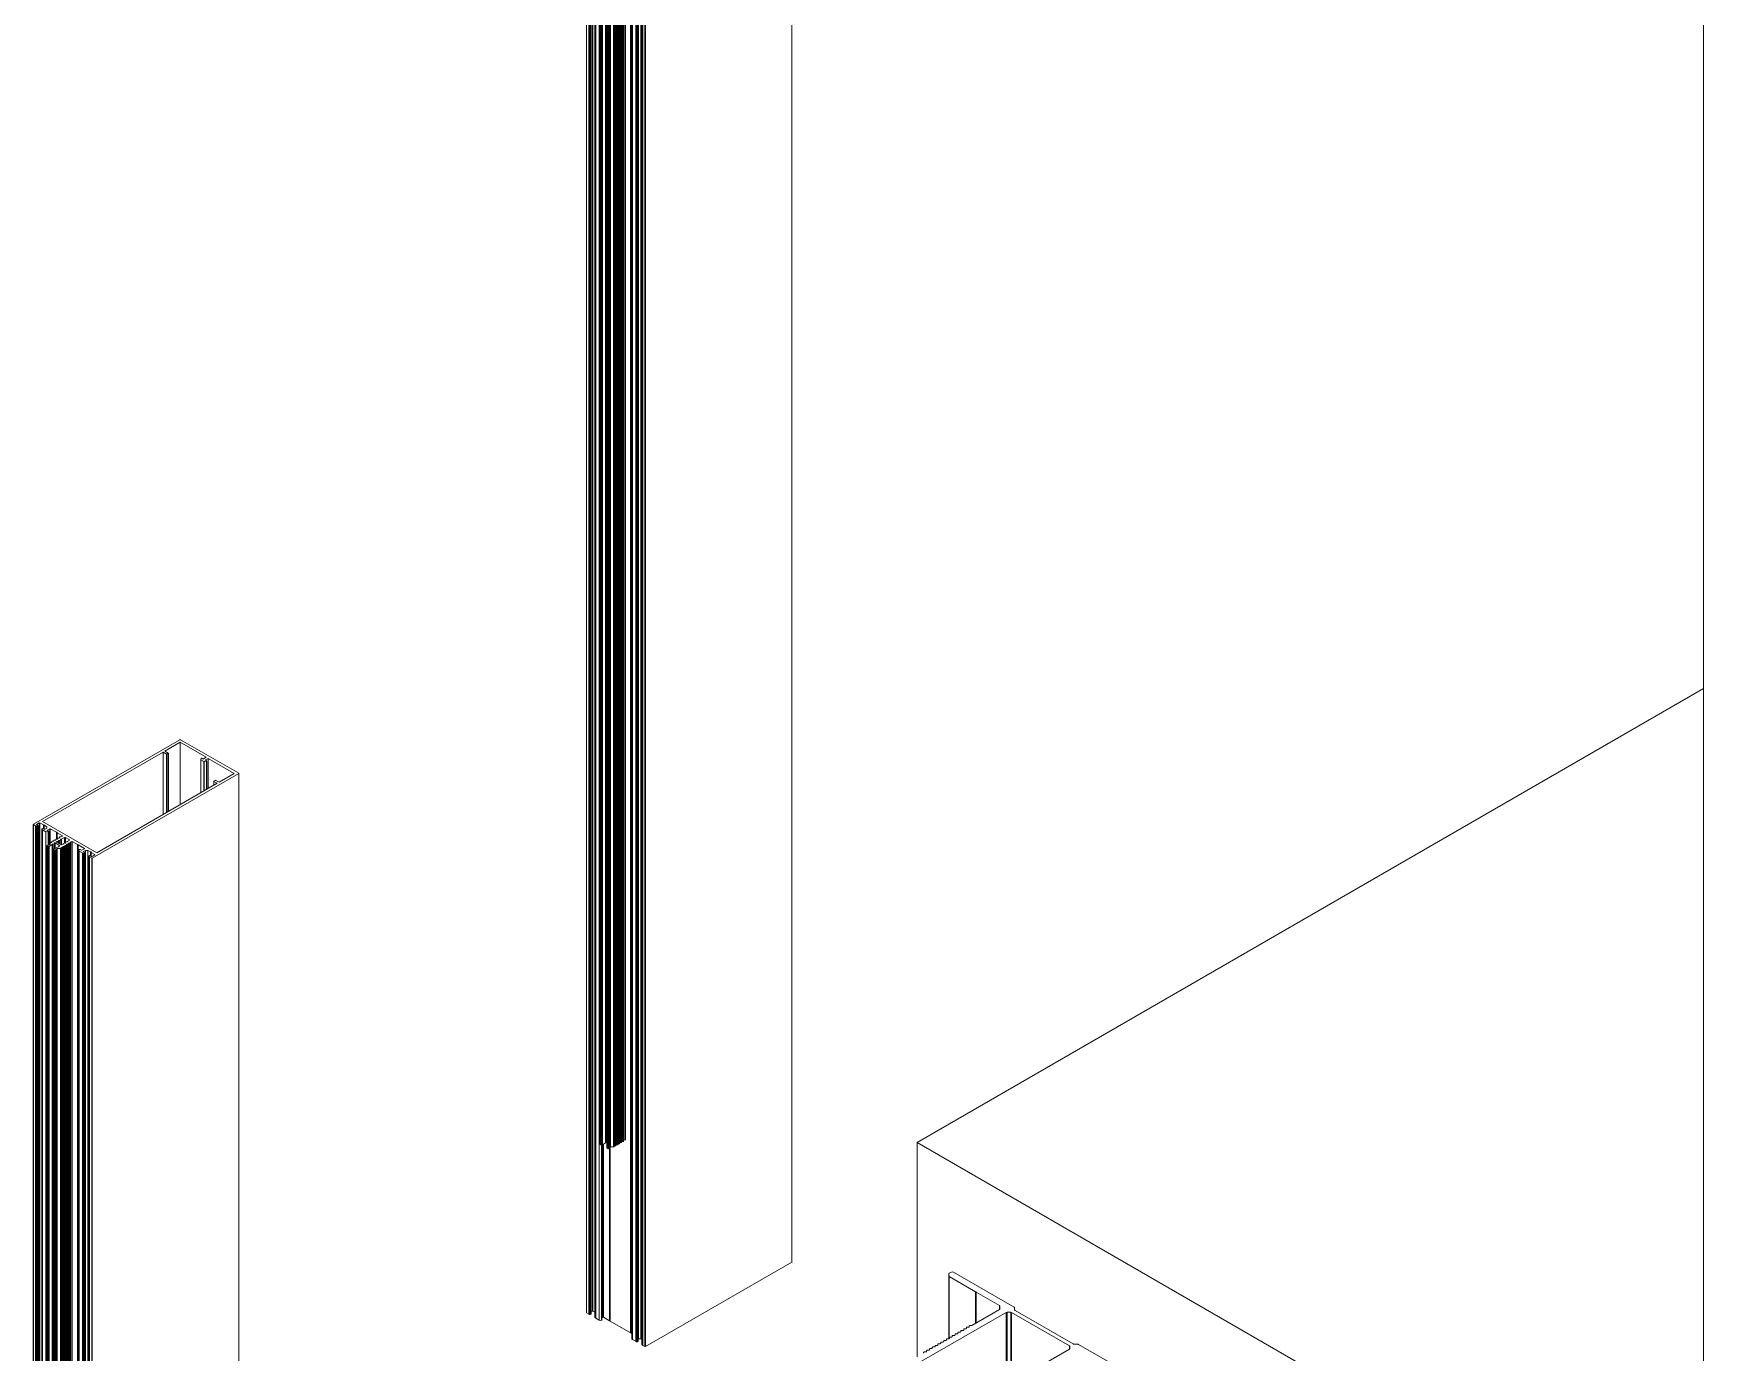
# Model space of a CAD drawing. Header units: millimetres. Extents: x 39 to 459, y 26 to 647.
# Drawn here: x 56.08 to 71.14, y 226.68 to 238.58 of the extents above; entities that cross this region are included whole.
import ezdxf

# ---------------------------------------------------------------- set-up
doc = ezdxf.new("R2010")
doc.units = ezdxf.units.MM
doc.layers.add('ANTET', color=7, linetype='Continuous')

# ---------------------------------------------------------------- blocks, each defined once
blk = doc.blocks.new('Griyaj Montajı')
at = {"color": 7, "linetype": 'Continuous', "lineweight": 15}
for p, q in [((11045.875, 2119.191), (11045.875, 2143.932)), ((11045.875, 2143.931), (11045.875, 2119.19)), ((11044.022, 2143.473), (11044.022, 2118.732)), ((11044.023, 2143.472), (11044.023, 2118.731)), ((11044.042, 2143.461), (11044.042, 2118.72)), ((11044.042, 2143.461), (11044.042, 2118.72)), ((11044.05, 2143.457), (11044.05, 2118.716)), ((11044.056, 2143.457), (11044.056, 2118.716)), ((11044.063, 2143.461), (11044.063, 2118.72)), ((11044.064, 2118.721), (11044.064, 2143.462)), ((11044.076, 2143.488), (11044.076, 2118.747)), ((11044.08, 2143.488), (11044.08, 2118.747)), ((11044.097, 2143.431), (11044.097, 2118.689)), ((11044.098, 2143.429), (11044.098, 2118.688)), ((11044.105, 2143.424), (11044.105, 2118.683)), ((11044.105, 2143.424), (11044.105, 2118.683)), ((11044.135, 2143.407), (11044.135, 2118.666)), ((11044.142, 2143.281), (11044.142, 2120.255)), ((11044.143, 2143.28), (11044.143, 2120.254)), ((11044.152, 2143.275), (11044.152, 2120.248)), ((11044.154, 2143.274), (11044.154, 2120.248)), ((11044.163, 2143.274), (11044.163, 2120.248)), ((11044.165, 2143.275), (11044.165, 2120.248)), ((11044.192, 2143.291), (11044.192, 2120.264)), ((11044.199, 2143.294), (11044.199, 2120.268)), ((11044.206, 2143.244), (11044.206, 2120.218)), ((11044.207, 2143.243), (11044.207, 2120.216)), ((11044.217, 2143.237), (11044.217, 2120.211)), ((11044.221, 2143.237), (11044.221, 2120.211)), ((11044.227, 2143.241), (11044.227, 2120.215)), ((11044.228, 2120.216), (11044.228, 2143.242)), ((11044.235, 2143.254), (11044.235, 2120.227)), ((11044.237, 2143.254), (11044.237, 2120.228)), ((11044.266, 2143.254), (11044.266, 2120.228)), ((11044.27, 2143.257), (11044.27, 2120.231)), ((11044.275, 2143.264), (11044.275, 2120.238)), ((11044.283, 2143.264), (11044.283, 2120.238)), ((11044.287, 2143.267), (11044.287, 2120.24)), ((11044.292, 2143.274), (11044.292, 2120.248)), ((11044.3, 2143.274), (11044.3, 2120.248)), ((11044.304, 2143.277), (11044.304, 2120.25)), ((11044.309, 2143.284), (11044.309, 2120.257)), ((11044.317, 2143.284), (11044.317, 2120.257)), ((11044.321, 2143.286), (11044.321, 2120.26)), ((11044.326, 2143.294), (11044.326, 2120.267)), ((11044.334, 2143.294), (11044.334, 2120.267)), ((11044.338, 2143.296), (11044.338, 2120.27)), ((11044.343, 2143.303), (11044.343, 2120.277)), ((11044.351, 2143.303), (11044.351, 2120.277)), ((11044.355, 2143.306), (11044.355, 2120.28)), ((11044.356, 2143.312), (11044.356, 2120.285)), ((11044.368, 2143.319), (11044.368, 2120.292)), ((11044.373, 2143.319), (11044.373, 2120.292)), ((11044.42, 2143.291), (11044.42, 2118.55)), ((11044.427, 2143.288), (11044.427, 2118.546)), ((11044.432, 2143.239), (11044.432, 2118.498)), ((11044.492, 2143.238), (11044.492, 2118.497)), ((11044.513, 2143.238), (11044.513, 2118.497)), ((11044.436, 2143.233), (11044.436, 2118.492)), ((11044.466, 2143.216), (11044.466, 2118.475)), ((11044.466, 2143.216), (11044.466, 2118.475)), ((11044.474, 2143.212), (11044.474, 2118.471)), ((11044.481, 2143.212), (11044.481, 2118.471)), ((11044.487, 2143.216), (11044.487, 2118.475)), ((11044.488, 2118.476), (11044.488, 2143.217)), ((11044.522, 2143.186), (11044.522, 2118.445)), ((11044.523, 2143.184), (11044.523, 2118.443)), ((11044.53, 2143.179), (11044.53, 2118.438)), ((11044.53, 2143.179), (11044.53, 2118.438)), ((11044.549, 2143.168), (11044.549, 2118.427)), ((11044.553, 2143.168), (11044.553, 2118.427)), ((11054.098, 2137.656), (11054.098, 2112.915)), ((11047.004, 2120.268), (11054.098, 2124.363)), ((11040.355, 2123.902), (11039.033, 2123.14)), ((11040.357, 2123.879), (11040.219, 2123.8)), ((11040.592, 2123.744), (11040.357, 2123.879)), ((11040.357, 2123.879), (11040.357, 2123.316)), ((11040.885, 2123.599), (11040.359, 2123.902)), ((11040.203, 2123.79), (11039.116, 2123.163)), ((11040.233, 2123.773), (11040.203, 2123.79)), ((11040.203, 2123.79), (11040.203, 2123.227)), ((11040.219, 2123.8), (11040.249, 2123.782)), ((11040.249, 2123.78), (11040.237, 2123.773)), ((11040.25, 2123.254), (11040.25, 2123.781)), ((11040.543, 2123.722), (11040.547, 2123.734)), ((11040.543, 2123.721), (11040.543, 2123.423)), ((11040.569, 2123.705), (11040.544, 2123.72)), ((11040.552, 2123.735), (11040.562, 2123.728)), ((11040.567, 2123.728), (11040.592, 2123.744)), ((11040.593, 2123.707), (11040.572, 2123.705)), ((11040.61, 2123.733), (11040.584, 2123.719)), ((11040.584, 2123.716), (11040.595, 2123.71)), ((11040.596, 2123.454), (11040.596, 2123.709)), ((11040.845, 2123.598), (11040.61, 2123.733)), ((11040.61, 2123.733), (11040.61, 2123.462)), ((11039.564, 2122.833), (11040.885, 2123.596)), ((11039.604, 2122.881), (11040.691, 2123.509)), ((11040.661, 2123.528), (11040.673, 2123.535)), ((11040.661, 2123.527), (11040.661, 2123.491)), ((11040.691, 2123.509), (11040.661, 2123.526)), ((11040.677, 2123.535), (11040.707, 2123.518)), ((11040.707, 2123.518), (11040.845, 2123.598)), ((11040.885, 2123.596), (11040.885, 2101.305)), ((11040.886, 2101.306), (11040.886, 2123.598)), ((11039.032, 2123.138), (11039.032, 2100.847)), ((11039.033, 2123.137), (11039.052, 2123.126)), ((11039.033, 2123.137), (11039.033, 2100.846)), ((11039.052, 2123.126), (11039.052, 2100.835)), ((11039.053, 2123.126), (11039.061, 2123.122)), ((11039.053, 2123.126), (11039.053, 2100.834)), ((11039.061, 2123.138), (11039.086, 2123.153)), ((11039.074, 2123.129), (11039.061, 2123.136)), ((11039.061, 2123.122), (11039.061, 2100.83)), ((11039.067, 2123.122), (11039.074, 2123.126)), ((11039.067, 2123.122), (11039.067, 2100.831)), ((11039.074, 2123.126), (11039.074, 2100.835)), ((11039.075, 2100.836), (11039.075, 2123.127)), ((11039.086, 2123.153), (11039.086, 2100.861)), ((11039.091, 2123.153), (11039.124, 2123.134)), ((11039.091, 2123.153), (11039.091, 2100.861)), ((11039.108, 2123.096), (11039.108, 2100.804)), ((11039.116, 2123.102), (11039.109, 2123.098)), ((11039.109, 2123.094), (11039.116, 2123.089)), ((11039.109, 2123.094), (11039.109, 2100.803)), ((11039.116, 2123.163), (11039.604, 2122.881)), ((11039.116, 2123.089), (11039.146, 2123.072)), ((11039.116, 2123.089), (11039.116, 2100.798)), ((11039.116, 2123.089), (11039.116, 2100.798)), ((11039.133, 2123.094), (11039.12, 2123.102)), ((11039.124, 2123.134), (11039.13, 2123.134)), ((11039.124, 2123.134), (11039.124, 2123.1)), ((11039.13, 2123.134), (11039.13, 2123.13)), ((11039.13, 2123.13), (11039.154, 2123.116)), ((11039.13, 2123.13), (11039.13, 2123.096)), ((11039.154, 2123.104), (11039.137, 2123.094)), ((11039.146, 2123.072), (11039.146, 2100.781)), ((11039.154, 2123.116), (11039.154, 2123.104)), ((11039.159, 2123.086), (11039.181, 2123.099)), ((11039.17, 2123.076), (11039.159, 2123.083)), ((11039.167, 2123.072), (11039.17, 2123.074)), ((11039.171, 2122.95), (11039.171, 2123.075)), ((11039.185, 2123.099), (11039.24, 2123.067)), ((11039.24, 2123.067), (11039.247, 2123.067)), ((11039.24, 2123.067), (11039.24, 2123.006)), ((11039.247, 2123.067), (11039.247, 2123.063)), ((11039.247, 2123.063), (11039.294, 2123.035)), ((11039.247, 2123.063), (11039.247, 2123.006)), ((11039.152, 2122.947), (11039.152, 2100.655)), ((11039.16, 2122.952), (11039.153, 2122.948)), ((11039.153, 2122.945), (11039.163, 2122.94)), ((11039.153, 2122.945), (11039.153, 2100.654)), ((11039.163, 2122.94), (11039.163, 2100.648)), ((11039.167, 2122.95), (11039.164, 2122.952)), ((11039.165, 2122.939), (11039.173, 2122.939)), ((11039.165, 2122.939), (11039.165, 2100.648)), ((11039.182, 2122.956), (11039.171, 2122.95)), ((11039.173, 2122.939), (11039.173, 2100.648)), ((11039.175, 2122.94), (11039.203, 2122.956)), ((11039.175, 2122.94), (11039.175, 2100.648)), ((11039.183, 2122.974), (11039.183, 2122.957)), ((11039.195, 2122.976), (11039.187, 2122.976)), ((11039.2, 2122.983), (11039.2, 2122.979)), ((11039.201, 2122.961), (11039.21, 2122.96)), ((11039.203, 2122.956), (11039.201, 2122.961)), ((11039.203, 2122.956), (11039.203, 2100.664)), ((11039.212, 2122.986), (11039.204, 2122.986)), ((11039.21, 2122.96), (11039.222, 2122.967)), ((11039.21, 2122.96), (11039.21, 2100.668)), ((11039.217, 2122.993), (11039.217, 2122.989)), ((11039.217, 2122.914), (11039.217, 2122.909)), ((11039.217, 2122.909), (11039.217, 2100.618)), ((11039.255, 2122.937), (11039.218, 2122.915)), ((11039.218, 2122.908), (11039.227, 2122.903)), ((11039.218, 2122.908), (11039.218, 2100.617)), ((11039.22, 2122.972), (11039.229, 2122.971)), ((11039.222, 2122.967), (11039.22, 2122.972)), ((11039.229, 2122.996), (11039.221, 2122.996)), ((11039.222, 2122.967), (11039.222, 2122.918)), ((11039.227, 2122.903), (11039.227, 2100.611)), ((11039.229, 2122.971), (11039.271, 2122.946)), ((11039.229, 2122.971), (11039.229, 2122.922)), ((11039.232, 2122.903), (11039.238, 2122.906)), ((11039.232, 2122.903), (11039.232, 2100.611)), ((11039.234, 2123.003), (11039.234, 2122.998)), ((11039.235, 2122.913), (11039.245, 2122.919)), ((11039.238, 2122.909), (11039.235, 2122.911)), ((11039.246, 2123.006), (11039.238, 2123.006)), ((11039.238, 2122.906), (11039.238, 2100.615)), ((11039.248, 2122.982), (11039.239, 2122.983)), ((11039.239, 2122.983), (11039.241, 2122.978)), ((11039.239, 2100.616), (11039.239, 2122.907)), ((11039.241, 2122.978), (11039.283, 2122.953)), ((11039.245, 2122.919), (11039.245, 2100.628)), ((11039.26, 2122.989), (11039.248, 2122.982)), ((11039.248, 2122.982), (11039.248, 2122.974)), ((11039.248, 2122.92), (11039.276, 2122.92)), ((11039.248, 2122.92), (11039.248, 2100.628)), ((11039.251, 2123.013), (11039.251, 2123.008)), ((11039.263, 2123.015), (11039.255, 2123.015)), ((11039.264, 2122.936), (11039.255, 2122.937)), ((11039.267, 2122.993), (11039.258, 2122.994)), ((11039.258, 2122.994), (11039.26, 2122.989)), ((11039.26, 2122.989), (11039.26, 2122.967)), ((11039.271, 2122.946), (11039.262, 2122.941)), ((11039.262, 2122.941), (11039.264, 2122.936)), ((11039.262, 2122.941), (11039.262, 2122.936)), ((11039.279, 2123), (11039.267, 2122.993)), ((11039.267, 2122.993), (11039.267, 2122.963)), ((11039.268, 2123.023), (11039.268, 2123.018)), ((11039.28, 2123.025), (11039.272, 2123.025)), ((11039.276, 2122.92), (11039.276, 2100.628)), ((11039.286, 2123.004), (11039.277, 2123.005)), ((11039.277, 2123.005), (11039.279, 2123)), ((11039.279, 2123), (11039.279, 2122.956)), ((11039.281, 2122.922), (11039.281, 2122.927)), ((11039.281, 2122.922), (11039.281, 2100.631)), ((11039.294, 2123.033), (11039.282, 2123.026)), ((11039.283, 2122.953), (11039.293, 2122.959)), ((11039.285, 2122.929), (11039.293, 2122.929)), ((11039.285, 2122.929), (11039.285, 2100.638)), ((11039.312, 2123.019), (11039.286, 2123.004)), ((11039.286, 2123.004), (11039.286, 2122.955)), ((11039.293, 2122.959), (11039.302, 2122.958)), ((11039.293, 2122.929), (11039.293, 2100.638)), ((11039.298, 2122.932), (11039.298, 2122.937)), ((11039.298, 2122.932), (11039.298, 2100.64)), ((11039.3, 2122.963), (11039.312, 2122.97)), ((11039.302, 2122.958), (11039.3, 2122.963)), ((11039.3, 2122.963), (11039.3, 2122.958)), ((11039.302, 2122.939), (11039.31, 2122.939)), ((11039.302, 2122.939), (11039.302, 2100.648)), ((11039.31, 2122.939), (11039.31, 2100.648)), ((11039.312, 2122.97), (11039.321, 2122.969)), ((11039.315, 2122.942), (11039.315, 2122.946)), ((11039.315, 2122.942), (11039.315, 2100.65)), ((11039.319, 2122.974), (11039.331, 2122.981)), ((11039.321, 2122.969), (11039.319, 2122.974)), ((11039.319, 2122.974), (11039.319, 2122.969)), ((11039.319, 2122.949), (11039.327, 2122.949)), ((11039.319, 2122.949), (11039.319, 2100.657)), ((11039.355, 2123.001), (11039.323, 2123.019)), ((11039.327, 2122.949), (11039.327, 2100.657)), ((11039.331, 2122.981), (11039.34, 2122.98)), ((11039.332, 2122.952), (11039.332, 2122.956)), ((11039.332, 2122.952), (11039.332, 2100.66)), ((11039.336, 2122.959), (11039.344, 2122.959)), ((11039.336, 2122.959), (11039.336, 2100.667)), ((11039.338, 2122.985), (11039.355, 2122.994)), ((11039.34, 2122.98), (11039.338, 2122.985)), ((11039.338, 2122.985), (11039.338, 2122.98)), ((11039.344, 2122.959), (11039.344, 2100.667)), ((11039.349, 2122.961), (11039.349, 2122.966)), ((11039.349, 2122.961), (11039.349, 2100.67)), ((11039.353, 2122.969), (11039.361, 2122.969)), ((11039.353, 2122.969), (11039.353, 2100.677)), ((11039.361, 2122.969), (11039.361, 2100.677)), ((11039.366, 2122.971), (11039.366, 2122.976)), ((11039.366, 2122.971), (11039.366, 2100.68)), ((11039.367, 2122.977), (11039.379, 2122.984)), ((11039.367, 2122.977), (11039.367, 2100.685)), ((11039.379, 2122.984), (11039.379, 2100.692)), ((11039.383, 2122.984), (11039.431, 2122.956)), ((11039.383, 2122.984), (11039.383, 2100.692)), ((11039.431, 2122.956), (11039.437, 2122.956)), ((11039.431, 2122.956), (11039.431, 2100.665)), ((11039.437, 2122.956), (11039.437, 2122.953)), ((11039.437, 2122.953), (11039.493, 2122.921)), ((11039.437, 2122.953), (11039.437, 2100.661)), ((11039.443, 2122.904), (11039.443, 2100.613)), ((11039.45, 2122.912), (11039.447, 2122.911)), ((11039.447, 2122.898), (11039.477, 2122.881)), ((11039.447, 2122.898), (11039.447, 2100.607)), ((11039.466, 2122.906), (11039.454, 2122.912)), ((11039.493, 2122.919), (11039.47, 2122.906)), ((11039.485, 2122.893), (11039.502, 2122.903)), ((11039.502, 2122.903), (11039.523, 2122.903)), ((11039.502, 2122.903), (11039.502, 2100.612)), ((11039.523, 2122.903), (11039.548, 2122.889)), ((11039.523, 2122.903), (11039.523, 2100.612)), ((11039.477, 2122.881), (11039.485, 2122.877)), ((11039.477, 2122.881), (11039.477, 2100.589)), ((11039.477, 2122.881), (11039.477, 2100.59)), ((11039.498, 2122.884), (11039.485, 2122.891)), ((11039.485, 2122.877), (11039.485, 2100.586)), ((11039.491, 2122.877), (11039.498, 2122.881)), ((11039.491, 2122.877), (11039.491, 2100.586)), ((11039.498, 2122.881), (11039.498, 2100.59)), ((11039.499, 2100.591), (11039.499, 2122.882)), ((11039.532, 2122.851), (11039.532, 2100.559)), ((11039.533, 2122.849), (11039.54, 2122.845)), ((11039.533, 2122.849), (11039.533, 2100.558)), ((11039.54, 2122.857), (11039.534, 2122.853)), ((11039.54, 2122.845), (11039.54, 2100.553)), ((11039.54, 2122.844), (11039.559, 2122.833)), ((11039.54, 2122.844), (11039.54, 2100.553)), ((11039.557, 2122.849), (11039.545, 2122.857)), ((11039.548, 2122.889), (11039.554, 2122.889)), ((11039.548, 2122.889), (11039.548, 2122.855)), ((11039.554, 2122.889), (11039.554, 2122.885)), ((11039.554, 2122.885), (11039.587, 2122.866)), ((11039.554, 2122.885), (11039.554, 2122.851)), ((11039.559, 2122.833), (11039.559, 2100.542)), ((11039.587, 2122.864), (11039.562, 2122.849)), ((11039.564, 2122.833), (11039.564, 2100.542)), ((11044.152, 2120.248), (11044.143, 2120.254)), ((11044.154, 2120.248), (11044.163, 2120.248)), ((11044.16, 2118.669), (11044.16, 2120.248)), ((11044.165, 2120.248), (11044.192, 2120.264)), ((11044.192, 2120.269), (11044.199, 2120.268)), ((11044.199, 2120.268), (11044.206, 2120.272)), ((11044.217, 2120.211), (11044.207, 2120.216)), ((11044.221, 2120.211), (11044.227, 2120.215)), ((11044.228, 2120.224), (11044.235, 2120.227)), ((11044.23, 2120.224), (11044.23, 2118.66)), ((11044.236, 2120.228), (11044.236, 2118.657)), ((11044.237, 2120.228), (11044.266, 2120.228)), ((11044.275, 2120.238), (11044.283, 2120.238)), ((11044.292, 2120.248), (11044.3, 2120.248)), ((11044.309, 2120.257), (11044.317, 2120.257)), ((11044.326, 2120.267), (11044.334, 2120.267)), ((11044.343, 2120.277), (11044.351, 2120.277)), ((11044.356, 2120.285), (11044.368, 2120.292)), ((11054.098, 2116.172), (11047.004, 2120.268)), ((11047.004, 2120.268), (11047.004, 2118.334)), ((11044.553, 2118.427), (11045.875, 2119.19)), ((11047.29, 2119.064), (11047.29, 2119.083)), ((11047.29, 2119.064), (11047.29, 2118.498)), ((11047.294, 2119.088), (11047.314, 2119.099)), ((11047.531, 2118.922), (11047.294, 2119.059)), ((11047.881, 2118.782), (11047.331, 2119.099)), ((11047.538, 2118.922), (11047.531, 2118.922)), ((11047.531, 2118.922), (11047.531, 2118.637)), ((11047.538, 2118.922), (11047.538, 2118.918)), ((11047.746, 2118.798), (11047.538, 2118.918)), ((11047.538, 2118.918), (11047.538, 2118.64)), ((11044.023, 2118.731), (11044.042, 2118.72)), ((11044.042, 2118.72), (11044.05, 2118.716)), ((11044.056, 2118.716), (11044.063, 2118.72)), ((11044.064, 2118.74), (11044.076, 2118.747)), ((11044.08, 2118.747), (11044.097, 2118.737)), ((11044.098, 2118.688), (11044.105, 2118.683)), ((11044.105, 2118.683), (11044.135, 2118.666)), ((11044.16, 2118.687), (11044.17, 2118.692)), ((11044.174, 2118.692), (11044.23, 2118.66)), ((11047.807, 2118.735), (11047.044, 2118.295)), ((11047.746, 2118.761), (11047.499, 2118.618)), ((11047.749, 2118.766), (11047.749, 2118.793)), ((11047.848, 2118.737), (11047.815, 2118.737)), ((11047.856, 2118.735), (11048.379, 2118.433)), ((11047.884, 2118.777), (11047.884, 2118.758)), ((11047.888, 2118.753), (11048.411, 2118.451)), ((11044.156, 2118.666), (11044.16, 2118.668)), ((11044.23, 2118.66), (11044.236, 2118.66)), ((11044.236, 2118.657), (11044.42, 2118.55)), ((11044.42, 2118.55), (11044.427, 2118.55)), ((11044.427, 2118.546), (11044.432, 2118.543)), ((11047.328, 2118.528), (11047.339, 2118.528)), ((11047.347, 2118.532), (11047.347, 2118.538)), ((11047.354, 2118.543), (11047.365, 2118.543)), ((11047.372, 2118.547), (11047.372, 2118.553)), ((11047.38, 2118.557), (11047.391, 2118.557)), ((11047.398, 2118.562), (11047.398, 2118.568)), ((11047.406, 2118.572), (11047.416, 2118.572)), ((11047.424, 2118.577), (11047.424, 2118.583)), ((11047.431, 2118.587), (11047.442, 2118.587)), ((11047.45, 2118.591), (11047.45, 2118.598)), ((11047.457, 2118.602), (11047.468, 2118.602)), ((11047.475, 2118.606), (11047.475, 2118.613)), ((11047.483, 2118.617), (11047.494, 2118.617)), ((11044.436, 2118.492), (11044.466, 2118.475)), ((11044.466, 2118.475), (11044.474, 2118.471)), ((11044.481, 2118.471), (11044.487, 2118.475)), ((11044.488, 2118.495), (11044.492, 2118.497)), ((11044.492, 2118.497), (11044.513, 2118.497)), ((11044.513, 2118.497), (11044.522, 2118.492)), ((11044.523, 2118.443), (11044.53, 2118.438)), ((11044.53, 2118.438), (11044.549, 2118.427)), ((11047.071, 2118.379), (11047.082, 2118.379)), ((11047.089, 2118.383), (11047.089, 2118.39)), ((11047.097, 2118.394), (11047.107, 2118.394)), ((11047.115, 2118.398), (11047.115, 2118.404)), ((11047.122, 2118.409), (11047.133, 2118.409)), ((11047.141, 2118.413), (11047.141, 2118.419)), ((11047.148, 2118.424), (11047.159, 2118.424)), ((11047.166, 2118.428), (11047.166, 2118.434)), ((11047.174, 2118.438), (11047.185, 2118.438)), ((11047.192, 2118.443), (11047.192, 2118.449)), ((11047.2, 2118.453), (11047.21, 2118.453)), ((11047.218, 2118.458), (11047.218, 2118.464)), ((11047.225, 2118.468), (11047.236, 2118.468)), ((11047.244, 2118.473), (11047.244, 2118.479)), ((11047.251, 2118.483), (11047.262, 2118.483)), ((11047.269, 2118.487), (11047.269, 2118.494)), ((11047.277, 2118.498), (11047.288, 2118.498)), ((11047.295, 2118.502), (11047.295, 2118.508)), ((11047.303, 2118.513), (11047.313, 2118.513)), ((11047.321, 2118.517), (11047.321, 2118.523)), ((11048.379, 2118.404), (11047.617, 2117.964)), ((11048.383, 2118.428), (11048.383, 2118.409)), ((11048.452, 2118.449), (11048.42, 2118.449)), ((11048.461, 2118.447), (11049.011, 2118.129)), ((11047.063, 2118.368), (11047.063, 2118.375))]:
    blk.add_line(p, q, dxfattribs=at)
at = {"color": 8, "linetype": 'Continuous', "lineweight": 15}
for p, q in [((11040.233, 2123.773), (11040.233, 2123.244)), ((11040.237, 2123.773), (11040.237, 2123.247)), ((11040.249, 2123.78), (11040.249, 2123.253)), ((11040.544, 2123.72), (11040.544, 2123.424)), ((11040.569, 2123.705), (11040.569, 2123.438)), ((11040.572, 2123.705), (11040.572, 2123.44)), ((11040.584, 2123.719), (11040.584, 2123.716)), ((11040.593, 2123.707), (11040.593, 2123.452)), ((11040.661, 2123.526), (11040.661, 2123.492)), ((11039.061, 2123.138), (11039.061, 2123.136)), ((11039.159, 2123.086), (11039.159, 2123.083)), ((11039.167, 2123.072), (11039.167, 2122.95)), ((11039.17, 2123.074), (11039.17, 2122.949)), ((11039.181, 2123.099), (11039.181, 2122.955)), ((11039.185, 2123.099), (11039.185, 2122.976)), ((11039.235, 2122.913), (11039.235, 2122.911)), ((11039.294, 2123.035), (11039.294, 2123.033)), ((11039.312, 2123.019), (11039.312, 2122.97)), ((11039.323, 2123.019), (11039.323, 2122.976)), ((11039.355, 2123.001), (11039.355, 2122.994)), ((11039.493, 2122.921), (11039.493, 2122.919)), ((11039.485, 2122.893), (11039.485, 2122.891)), ((11039.587, 2122.866), (11039.587, 2122.864)), ((11044.156, 2120.248), (11044.156, 2118.666)), ((11044.16, 2120.248), (11044.16, 2118.668)), ((11044.17, 2120.251), (11044.17, 2118.692)), ((11044.174, 2120.254), (11044.174, 2118.692)), ((11047.294, 2119.059), (11047.294, 2118.5)), ((11047.746, 2118.798), (11047.746, 2118.761)), ((11047.807, 2118.735), (11047.807, 2118.073)), ((11047.815, 2118.737), (11047.815, 2118.078)), ((11047.848, 2118.737), (11047.848, 2118.097)), ((11047.856, 2118.735), (11047.856, 2118.102)), ((11048.379, 2118.433), (11048.379, 2118.404))]:
    blk.add_line(p, q, dxfattribs=at)
at = {"color": 7, "linetype": 'Continuous', "lineweight": 15, "flags": 128}
for points in [[(11040.595, 2123.71), (11040.595, 2123.71), (11040.595, 2123.709), (11040.596, 2123.709), (11040.595, 2123.709), (11040.595, 2123.708), (11040.595, 2123.708), (11040.594, 2123.707), (11040.593, 2123.707)], [(11039.109, 2123.098), (11039.109, 2123.097), (11039.108, 2123.097), (11039.108, 2123.096), (11039.108, 2123.096), (11039.108, 2123.095), (11039.108, 2123.095), (11039.109, 2123.095), (11039.109, 2123.094)], [(11039.187, 2122.976), (11039.186, 2122.976), (11039.186, 2122.976), (11039.185, 2122.976), (11039.184, 2122.975), (11039.183, 2122.975), (11039.183, 2122.975), (11039.183, 2122.974), (11039.183, 2122.974)], [(11039.2, 2122.979), (11039.2, 2122.978), (11039.199, 2122.978), (11039.199, 2122.977), (11039.198, 2122.977), (11039.198, 2122.977), (11039.197, 2122.976), (11039.196, 2122.976), (11039.195, 2122.976)], [(11039.204, 2122.986), (11039.203, 2122.986), (11039.202, 2122.986), (11039.202, 2122.986), (11039.201, 2122.985), (11039.2, 2122.985), (11039.2, 2122.984), (11039.2, 2122.984), (11039.2, 2122.983)], [(11039.217, 2122.989), (11039.217, 2122.988), (11039.216, 2122.988), (11039.216, 2122.987), (11039.215, 2122.987), (11039.215, 2122.986), (11039.214, 2122.986), (11039.213, 2122.986), (11039.212, 2122.986)], [(11039.221, 2122.996), (11039.22, 2122.996), (11039.219, 2122.996), (11039.219, 2122.995), (11039.218, 2122.995), (11039.217, 2122.995), (11039.217, 2122.994), (11039.217, 2122.994), (11039.217, 2122.993)], [(11039.234, 2122.998), (11039.234, 2122.998), (11039.233, 2122.997), (11039.233, 2122.997), (11039.232, 2122.997), (11039.232, 2122.996), (11039.231, 2122.996), (11039.23, 2122.996), (11039.229, 2122.996)], [(11039.238, 2123.006), (11039.237, 2123.006), (11039.236, 2123.005), (11039.236, 2123.005), (11039.235, 2123.005), (11039.234, 2123.004), (11039.234, 2123.004), (11039.234, 2123.004), (11039.234, 2123.003)], [(11039.251, 2123.008), (11039.251, 2123.008), (11039.25, 2123.007), (11039.25, 2123.007), (11039.249, 2123.006), (11039.249, 2123.006), (11039.248, 2123.006), (11039.247, 2123.006), (11039.246, 2123.006)], [(11039.255, 2123.015), (11039.254, 2123.015), (11039.253, 2123.015), (11039.253, 2123.015), (11039.252, 2123.015), (11039.251, 2123.014), (11039.251, 2123.014), (11039.251, 2123.013), (11039.251, 2123.013)], [(11039.268, 2123.018), (11039.268, 2123.018), (11039.267, 2123.017), (11039.267, 2123.017), (11039.266, 2123.016), (11039.266, 2123.016), (11039.265, 2123.016), (11039.264, 2123.015), (11039.263, 2123.015)], [(11039.272, 2123.025), (11039.271, 2123.025), (11039.27, 2123.025), (11039.27, 2123.025), (11039.269, 2123.024), (11039.268, 2123.024), (11039.268, 2123.024), (11039.268, 2123.023), (11039.268, 2123.023)], [(11039.276, 2122.92), (11039.277, 2122.92), (11039.278, 2122.92), (11039.279, 2122.92), (11039.28, 2122.92), (11039.28, 2122.921), (11039.28, 2122.921), (11039.281, 2122.922), (11039.281, 2122.922)], [(11039.281, 2122.927), (11039.281, 2122.927), (11039.281, 2122.928), (11039.282, 2122.928), (11039.282, 2122.929), (11039.283, 2122.929), (11039.284, 2122.929), (11039.284, 2122.929), (11039.285, 2122.929)], [(11039.293, 2122.929), (11039.294, 2122.929), (11039.295, 2122.93), (11039.296, 2122.93), (11039.296, 2122.93), (11039.297, 2122.931), (11039.297, 2122.931), (11039.298, 2122.932), (11039.298, 2122.932)], [(11039.298, 2122.937), (11039.298, 2122.937), (11039.298, 2122.938), (11039.299, 2122.938), (11039.299, 2122.938), (11039.3, 2122.939), (11039.301, 2122.939), (11039.301, 2122.939), (11039.302, 2122.939)], [(11039.31, 2122.939), (11039.311, 2122.939), (11039.312, 2122.939), (11039.313, 2122.94), (11039.313, 2122.94), (11039.314, 2122.94), (11039.314, 2122.941), (11039.315, 2122.941), (11039.315, 2122.942)], [(11039.315, 2122.946), (11039.315, 2122.947), (11039.315, 2122.947), (11039.316, 2122.948), (11039.316, 2122.948), (11039.317, 2122.949), (11039.318, 2122.949), (11039.318, 2122.949), (11039.319, 2122.949)], [(11039.327, 2122.949), (11039.328, 2122.949), (11039.329, 2122.949), (11039.33, 2122.949), (11039.33, 2122.95), (11039.331, 2122.95), (11039.331, 2122.951), (11039.332, 2122.951), (11039.332, 2122.952)], [(11039.332, 2122.956), (11039.332, 2122.957), (11039.332, 2122.957), (11039.332, 2122.958), (11039.333, 2122.958), (11039.334, 2122.958), (11039.335, 2122.959), (11039.335, 2122.959), (11039.336, 2122.959)], [(11039.344, 2122.959), (11039.345, 2122.959), (11039.346, 2122.959), (11039.347, 2122.959), (11039.347, 2122.96), (11039.348, 2122.96), (11039.348, 2122.96), (11039.349, 2122.961), (11039.349, 2122.961)], [(11039.349, 2122.966), (11039.349, 2122.967), (11039.349, 2122.967), (11039.349, 2122.967), (11039.35, 2122.968), (11039.351, 2122.968), (11039.351, 2122.968), (11039.352, 2122.969), (11039.353, 2122.969)], [(11039.361, 2122.969), (11039.362, 2122.969), (11039.363, 2122.969), (11039.364, 2122.969), (11039.364, 2122.969), (11039.365, 2122.97), (11039.365, 2122.97), (11039.366, 2122.971), (11039.366, 2122.971)], [(11039.534, 2122.853), (11039.533, 2122.852), (11039.533, 2122.852), (11039.532, 2122.852), (11039.532, 2122.851), (11039.532, 2122.851), (11039.533, 2122.85), (11039.533, 2122.85), (11039.533, 2122.849)], [(11044.266, 2120.228), (11044.267, 2120.228), (11044.267, 2120.228), (11044.268, 2120.228), (11044.269, 2120.229), (11044.269, 2120.229), (11044.27, 2120.23), (11044.27, 2120.23), (11044.27, 2120.231)], [(11044.27, 2120.235), (11044.27, 2120.236), (11044.271, 2120.236), (11044.271, 2120.237), (11044.271, 2120.237), (11044.272, 2120.237), (11044.273, 2120.238), (11044.274, 2120.238), (11044.275, 2120.238)], [(11044.283, 2120.238), (11044.284, 2120.238), (11044.284, 2120.238), (11044.285, 2120.238), (11044.286, 2120.239), (11044.286, 2120.239), (11044.287, 2120.239), (11044.287, 2120.24), (11044.287, 2120.24)], [(11044.287, 2120.245), (11044.287, 2120.245), (11044.287, 2120.246), (11044.288, 2120.246), (11044.288, 2120.247), (11044.289, 2120.247), (11044.29, 2120.247), (11044.291, 2120.248), (11044.292, 2120.248)], [(11044.3, 2120.248), (11044.3, 2120.248), (11044.301, 2120.248), (11044.302, 2120.248), (11044.303, 2120.248), (11044.303, 2120.249), (11044.304, 2120.249), (11044.304, 2120.25), (11044.304, 2120.25)], [(11044.304, 2120.255), (11044.304, 2120.255), (11044.304, 2120.256), (11044.305, 2120.256), (11044.305, 2120.257), (11044.306, 2120.257), (11044.307, 2120.257), (11044.308, 2120.257), (11044.309, 2120.257)], [(11044.317, 2120.257), (11044.317, 2120.257), (11044.318, 2120.258), (11044.319, 2120.258), (11044.32, 2120.258), (11044.32, 2120.259), (11044.321, 2120.259), (11044.321, 2120.259), (11044.321, 2120.26)], [(11044.321, 2120.265), (11044.321, 2120.265), (11044.321, 2120.266), (11044.322, 2120.266), (11044.322, 2120.266), (11044.323, 2120.267), (11044.324, 2120.267), (11044.325, 2120.267), (11044.326, 2120.267)], [(11044.334, 2120.267), (11044.334, 2120.267), (11044.335, 2120.267), (11044.336, 2120.268), (11044.337, 2120.268), (11044.337, 2120.268), (11044.338, 2120.269), (11044.338, 2120.269), (11044.338, 2120.27)], [(11044.338, 2120.274), (11044.338, 2120.275), (11044.338, 2120.275), (11044.339, 2120.276), (11044.339, 2120.276), (11044.34, 2120.277), (11044.341, 2120.277), (11044.342, 2120.277), (11044.343, 2120.277)], [(11044.351, 2120.277), (11044.351, 2120.277), (11044.352, 2120.277), (11044.353, 2120.277), (11044.354, 2120.278), (11044.354, 2120.278), (11044.355, 2120.279), (11044.355, 2120.279), (11044.355, 2120.28)], [(11047.321, 2118.523), (11047.321, 2118.524), (11047.321, 2118.525), (11047.322, 2118.526), (11047.323, 2118.526), (11047.324, 2118.527), (11047.325, 2118.527), (11047.327, 2118.528), (11047.328, 2118.528)], [(11047.339, 2118.528), (11047.341, 2118.528), (11047.342, 2118.528), (11047.343, 2118.528), (11047.344, 2118.529), (11047.345, 2118.53), (11047.346, 2118.53), (11047.346, 2118.531), (11047.347, 2118.532)], [(11047.347, 2118.538), (11047.347, 2118.539), (11047.347, 2118.54), (11047.348, 2118.541), (11047.349, 2118.541), (11047.35, 2118.542), (11047.351, 2118.542), (11047.353, 2118.542), (11047.354, 2118.543)], [(11047.365, 2118.543), (11047.366, 2118.543), (11047.368, 2118.543), (11047.369, 2118.543), (11047.37, 2118.544), (11047.371, 2118.544), (11047.372, 2118.545), (11047.372, 2118.546), (11047.372, 2118.547)], [(11047.372, 2118.553), (11047.373, 2118.554), (11047.373, 2118.555), (11047.374, 2118.556), (11047.375, 2118.556), (11047.376, 2118.557), (11047.377, 2118.557), (11047.378, 2118.557), (11047.38, 2118.557)], [(11047.391, 2118.557), (11047.392, 2118.558), (11047.393, 2118.558), (11047.395, 2118.558), (11047.396, 2118.559), (11047.397, 2118.559), (11047.398, 2118.56), (11047.398, 2118.561), (11047.398, 2118.562)], [(11047.398, 2118.568), (11047.398, 2118.569), (11047.399, 2118.57), (11047.399, 2118.57), (11047.4, 2118.571), (11047.401, 2118.572), (11047.403, 2118.572), (11047.404, 2118.572), (11047.406, 2118.572)], [(11047.416, 2118.572), (11047.418, 2118.572), (11047.419, 2118.573), (11047.421, 2118.573), (11047.422, 2118.574), (11047.423, 2118.574), (11047.423, 2118.575), (11047.424, 2118.576), (11047.424, 2118.577)], [(11047.424, 2118.583), (11047.424, 2118.584), (11047.424, 2118.584), (11047.425, 2118.585), (11047.426, 2118.586), (11047.427, 2118.586), (11047.429, 2118.587), (11047.43, 2118.587), (11047.431, 2118.587)], [(11047.442, 2118.587), (11047.444, 2118.587), (11047.445, 2118.587), (11047.446, 2118.588), (11047.447, 2118.588), (11047.448, 2118.589), (11047.449, 2118.59), (11047.449, 2118.591), (11047.45, 2118.591)], [(11047.45, 2118.598), (11047.45, 2118.599), (11047.45, 2118.599), (11047.451, 2118.6), (11047.452, 2118.601), (11047.453, 2118.601), (11047.454, 2118.602), (11047.456, 2118.602), (11047.457, 2118.602)], [(11047.468, 2118.602), (11047.469, 2118.602), (11047.471, 2118.602), (11047.472, 2118.603), (11047.473, 2118.603), (11047.474, 2118.604), (11047.475, 2118.605), (11047.475, 2118.606), (11047.475, 2118.606)], [(11047.475, 2118.613), (11047.476, 2118.613), (11047.476, 2118.614), (11047.477, 2118.615), (11047.478, 2118.616), (11047.479, 2118.616), (11047.48, 2118.617), (11047.481, 2118.617), (11047.483, 2118.617)], [(11047.063, 2118.375), (11047.063, 2118.376), (11047.064, 2118.376), (11047.065, 2118.377), (11047.065, 2118.378), (11047.067, 2118.378), (11047.068, 2118.379), (11047.069, 2118.379), (11047.071, 2118.379)], [(11047.082, 2118.379), (11047.083, 2118.379), (11047.084, 2118.379), (11047.086, 2118.38), (11047.087, 2118.38), (11047.088, 2118.381), (11047.088, 2118.382), (11047.089, 2118.382), (11047.089, 2118.383)], [(11047.089, 2118.39), (11047.089, 2118.39), (11047.09, 2118.391), (11047.09, 2118.392), (11047.091, 2118.393), (11047.092, 2118.393), (11047.094, 2118.394), (11047.095, 2118.394), (11047.097, 2118.394)], [(11047.107, 2118.394), (11047.109, 2118.394), (11047.11, 2118.394), (11047.111, 2118.395), (11047.113, 2118.395), (11047.114, 2118.396), (11047.114, 2118.397), (11047.115, 2118.397), (11047.115, 2118.398)], [(11047.115, 2118.404), (11047.115, 2118.405), (11047.115, 2118.406), (11047.116, 2118.407), (11047.117, 2118.407), (11047.118, 2118.408), (11047.119, 2118.408), (11047.121, 2118.409), (11047.122, 2118.409)], [(11047.133, 2118.409), (11047.135, 2118.409), (11047.136, 2118.409), (11047.137, 2118.409), (11047.138, 2118.41), (11047.139, 2118.411), (11047.14, 2118.411), (11047.14, 2118.412), (11047.141, 2118.413)], [(11047.141, 2118.419), (11047.141, 2118.42), (11047.141, 2118.421), (11047.142, 2118.422), (11047.143, 2118.422), (11047.144, 2118.423), (11047.145, 2118.423), (11047.147, 2118.424), (11047.148, 2118.424)], [(11047.159, 2118.424), (11047.16, 2118.424), (11047.162, 2118.424), (11047.163, 2118.424), (11047.164, 2118.425), (11047.165, 2118.426), (11047.166, 2118.426), (11047.166, 2118.427), (11047.166, 2118.428)], [(11047.166, 2118.434), (11047.166, 2118.435), (11047.167, 2118.436), (11047.168, 2118.437), (11047.169, 2118.437), (11047.17, 2118.438), (11047.171, 2118.438), (11047.172, 2118.438), (11047.174, 2118.438)], [(11047.185, 2118.438), (11047.186, 2118.439), (11047.187, 2118.439), (11047.189, 2118.439), (11047.19, 2118.44), (11047.191, 2118.44), (11047.191, 2118.441), (11047.192, 2118.442), (11047.192, 2118.443)], [(11047.192, 2118.449), (11047.192, 2118.45), (11047.193, 2118.451), (11047.193, 2118.451), (11047.194, 2118.452), (11047.195, 2118.453), (11047.197, 2118.453), (11047.198, 2118.453), (11047.2, 2118.453)], [(11047.21, 2118.453), (11047.212, 2118.453), (11047.213, 2118.454), (11047.214, 2118.454), (11047.216, 2118.455), (11047.217, 2118.455), (11047.217, 2118.456), (11047.218, 2118.457), (11047.218, 2118.458)], [(11047.218, 2118.464), (11047.218, 2118.465), (11047.218, 2118.466), (11047.219, 2118.466), (11047.22, 2118.467), (11047.221, 2118.467), (11047.222, 2118.468), (11047.224, 2118.468), (11047.225, 2118.468)], [(11047.236, 2118.468), (11047.238, 2118.468), (11047.239, 2118.469), (11047.24, 2118.469), (11047.241, 2118.469), (11047.242, 2118.47), (11047.243, 2118.471), (11047.243, 2118.472), (11047.244, 2118.473)], [(11047.244, 2118.479), (11047.244, 2118.48), (11047.244, 2118.48), (11047.245, 2118.481), (11047.246, 2118.482), (11047.247, 2118.482), (11047.248, 2118.483), (11047.25, 2118.483), (11047.251, 2118.483)], [(11047.262, 2118.483), (11047.263, 2118.483), (11047.265, 2118.483), (11047.266, 2118.484), (11047.267, 2118.484), (11047.268, 2118.485), (11047.269, 2118.486), (11047.269, 2118.487), (11047.269, 2118.487)], [(11047.269, 2118.494), (11047.269, 2118.494), (11047.27, 2118.495), (11047.271, 2118.496), (11047.272, 2118.497), (11047.273, 2118.497), (11047.274, 2118.498), (11047.275, 2118.498), (11047.277, 2118.498)], [(11047.288, 2118.498), (11047.289, 2118.498), (11047.29, 2118.498), (11047.292, 2118.499), (11047.293, 2118.499), (11047.294, 2118.5), (11047.295, 2118.501), (11047.295, 2118.501), (11047.295, 2118.502)], [(11047.295, 2118.508), (11047.295, 2118.509), (11047.296, 2118.51), (11047.296, 2118.511), (11047.297, 2118.512), (11047.298, 2118.512), (11047.3, 2118.512), (11047.301, 2118.513), (11047.303, 2118.513)], [(11047.313, 2118.513), (11047.315, 2118.513), (11047.316, 2118.513), (11047.318, 2118.514), (11047.319, 2118.514), (11047.32, 2118.515), (11047.32, 2118.515), (11047.321, 2118.516), (11047.321, 2118.517)]]:
    blk.add_lwpolyline(points, dxfattribs=at)
at = {"color": 7, "linetype": 'Continuous', "lineweight": 15}
for centre, radius, start, end in [((11040.357, 2123.898), 0.00461, 62.5942, 117.4157), ((11040.235, 2123.777), 0.00462, 242.6321, 297.3679), ((11040.248, 2123.781), 0.00131, 290.8249, 69.1751), ((11040.544, 2123.721), 0.00136, 167.6235, 248.3405), ((11040.55, 2123.731), 0.00384, 56.6826, 142.1049), ((11040.565, 2123.732), 0.00455, 241.1904, 298.7906), ((11040.571, 2123.709), 0.00455, 242.4822, 277.4463), ((11040.584, 2123.717), 0.00133, 108.2388, 251.8184), ((11040.662, 2123.527), 0.00131, 110.8249, 249.1751), ((11040.675, 2123.531), 0.00462, 62.6321, 117.3679), ((11040.885, 2123.598), 0.00131, 290.728, 69.2424), ((11039.034, 2123.138), 0.00131, 110.7787, 249.1918), ((11039.053, 2123.127), 0.0016, 238.0945, 245.9053), ((11039.061, 2123.137), 0.00131, 110.7787, 249.1918), ((11039.064, 2123.128), 0.00699, 245.6827, 297.1953), ((11039.073, 2123.127), 0.00131, 290.7247, 69.364), ((11039.089, 2123.149), 0.00461, 62.6198, 117.39), ((11039.118, 2123.097), 0.0046, 62.5375, 117.4329), ((11039.117, 2123.091), 0.00141, 233.6833, 242.1603), ((11039.135, 2123.098), 0.00462, 242.6321, 297.3679), ((11039.156, 2123.093), 0.0231, 242.6201, 297.3839), ((11039.159, 2123.084), 0.00131, 110.7406, 249.2298), ((11039.17, 2123.075), 0.00131, 290.8249, 69.1751), ((11039.183, 2123.094), 0.00461, 62.6263, 117.3836), ((11039.154, 2122.947), 0.00131, 110.8249, 249.1751), ((11039.162, 2122.947), 0.00462, 62.6321, 117.3679), ((11039.165, 2122.944), 0.00434, 242.0021, 271.13), ((11039.169, 2122.954), 0.0046, 242.5375, 297.4329), ((11039.173, 2122.944), 0.00432, 268.8377, 298.072), ((11039.181, 2122.957), 0.00151, 294.3216, 354.3851), ((11039.219, 2122.914), 0.00151, 114.3999, 174.3068), ((11039.219, 2122.909), 0.00151, 185.7041, 245.5569), ((11039.23, 2122.907), 0.00462, 242.6321, 297.3679), ((11039.235, 2122.912), 0.00131, 110.7121, 249.3767), ((11039.238, 2122.907), 0.00131, 290.8249, 69.1751), ((11039.248, 2122.915), 0.00432, 88.8559, 118.0538), ((11039.28, 2123.03), 0.00431, 268.7982, 298.0852), ((11039.294, 2123.034), 0.00131, 290.7913, 69.1791), ((11039.318, 2123.009), 0.0115, 62.628, 117.3838), ((11039.354, 2122.997), 0.00328, 290.7745, 69.1781), ((11039.367, 2122.975), 0.0015, 114.2757, 174.431), ((11039.381, 2122.98), 0.00461, 62.6263, 117.3836), ((11039.449, 2122.904), 0.00655, 110.7921, 249.1902), ((11039.452, 2122.908), 0.00462, 62.6321, 117.3679), ((11039.468, 2122.91), 0.00461, 242.6006, 297.4093), ((11039.492, 2122.92), 0.00131, 290.7913, 69.1791), ((11039.478, 2122.883), 0.0016, 238.0945, 245.9053), ((11039.486, 2122.892), 0.00131, 110.8249, 249.1751), ((11039.488, 2122.883), 0.00699, 245.6792, 297.1916), ((11039.497, 2122.882), 0.00131, 290.7583, 69.36), ((11039.542, 2122.853), 0.0046, 62.5311, 117.4393), ((11039.541, 2122.846), 0.00144, 233.7487, 242.1093), ((11039.559, 2122.853), 0.00461, 242.6263, 297.3836), ((11039.562, 2122.837), 0.00461, 242.6198, 297.39), ((11039.587, 2122.865), 0.00131, 290.7913, 69.1791), ((11044.143, 2120.255), 0.0015, 185.5226, 245.7326), ((11044.154, 2120.252), 0.00431, 241.9109, 271.224), ((11044.163, 2120.252), 0.00433, 268.8786, 298.055), ((11044.208, 2120.218), 0.0015, 185.508, 245.7416), ((11044.219, 2120.215), 0.00461, 242.6276, 297.3773), ((11044.227, 2120.216), 0.00152, 294.4906, 354.1109), ((11044.237, 2120.224), 0.00435, 88.9341, 117.9994), ((11044.357, 2120.284), 0.00151, 114.3268, 174.3661), ((11044.371, 2120.288), 0.00461, 62.6004, 117.407), ((11045.874, 2119.191), 0.00151, 294.3475, 354.3454), ((11047.297, 2119.082), 0.00604, 114.3924, 174.2753), ((11047.297, 2119.065), 0.00604, 185.6868, 245.6294), ((11047.322, 2119.083), 0.0184, 62.6094, 117.3906), ((11044.023, 2118.732), 0.0015, 185.5152, 245.7344), ((11044.044, 2118.724), 0.00478, 240.6887, 243.3044), ((11044.053, 2118.722), 0.007, 245.7089, 297.1918), ((11044.062, 2118.721), 0.00151, 294.3475, 354.3454), ((11044.078, 2118.743), 0.00461, 62.6008, 117.4041), ((11044.099, 2118.69), 0.00209, 184.0894, 240.3345), ((11044.108, 2118.687), 0.00423, 236.5063, 239.3408), ((11044.172, 2118.688), 0.00461, 62.5978, 117.4071), ((11047.743, 2118.793), 0.00603, 5.6777, 65.6271), ((11047.743, 2118.766), 0.00603, 294.3729, 354.3223), ((11047.815, 2118.719), 0.0173, 88.8494, 118.0394), ((11047.848, 2118.719), 0.0173, 61.9606, 91.1506), ((11047.878, 2118.776), 0.00604, 5.6925, 65.6237), ((11047.89, 2118.758), 0.00604, 185.7247, 245.6076), ((11044.146, 2118.686), 0.0231, 242.6037, 297.3938), ((11044.159, 2118.669), 0.00151, 294.3935, 354.2994), ((11047.494, 2118.628), 0.0108, 268.8341, 298.044), ((11044.439, 2118.499), 0.00755, 185.7436, 245.5977), ((11044.468, 2118.479), 0.00478, 240.6909, 243.3022), ((11044.477, 2118.477), 0.007, 245.711, 297.1897), ((11044.487, 2118.476), 0.00151, 294.3475, 354.3454), ((11044.524, 2118.445), 0.00209, 184.0832, 240.3358), ((11044.532, 2118.442), 0.00423, 236.5082, 239.3426), ((11044.551, 2118.431), 0.00461, 242.6276, 297.3773), ((11048.377, 2118.427), 0.00603, 5.6777, 65.6271), ((11048.377, 2118.409), 0.00603, 294.3729, 354.3223), ((11048.419, 2118.466), 0.0173, 241.9672, 271.1308), ((11048.453, 2118.432), 0.0173, 61.9548, 91.1509)]:
    blk.add_arc(centre, radius, start, end, dxfattribs=at)

msp = doc.modelspace()

# ---------------------------------------------------------------- block references
at = {"layer": 'ANTET', "color": 0}
msp.add_blockref('Griyaj Montajı', (-10982.955, -1891.697), dxfattribs=at)

doc.saveas('drawing.dxf')
